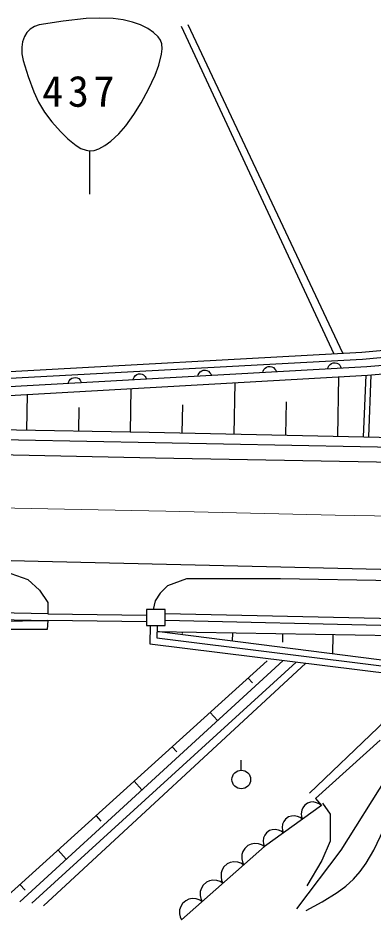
# Model space of a CAD drawing. Units: millimetres, scale not verified. Extents: x 40000 to 680000, y 20000 to 380000.
# Drawn here: x 230310 to 251286, y 263813 to 317018 of the extents above; entities that cross this region are included whole.
import ezdxf

# ---------------------------------------------------------------- set-up
doc = ezdxf.new("R2010")
doc.units = ezdxf.units.MM
doc.header["$LTSCALE"] = 1000
doc.linetypes.add('CHAIN', pattern=[18.5, 12, -1.5, 3.5, -1.5])
for name, color, linetype, lineweight in [('M-BGD', 7, 'Continuous', 25), ('M-BMK', 2, 'CHAIN', 13), ('M-STR-STRC', 7, 'Continuous', 25)]:
    doc.layers.add(name, color=color, linetype=linetype, lineweight=lineweight)
doc.styles.add('ＭＳ ゴシック', font='')
doc.styles.get('ＭＳ ゴシック').set_extended_font_data('MS Gothic')

msp = doc.modelspace()

# ---------------------------------------------------------------- linework, layer by layer
at = {"layer": 'M-BGD'}
for p, q in [((249454, 297241), (240344, 316610)), ((239921, 316533), (248915, 297212)), ((250581, 297302), (264113, 298565)), ((250610, 296903), (264107, 298163)), ((263651, 297523), (250874, 296451)), ((210086, 295091), (250581, 297302)), ((210108, 294691), (250610, 296903)), ((250909, 295953), (263174, 296981)), ((250874, 296451), (208780, 294061)), ((208309, 293533), (250909, 295953)), ((249149, 292346), (249217, 295854)), ((250676, 292317), (250827, 295946)), ((250976, 292311), (251128, 295971)), ((243043, 292464), (243101, 295507)), ((230830, 292701), (230870, 294813)), ((236936, 292583), (236986, 295160)), ((246096, 292405), (246134, 294371)), ((233883, 292642), (233910, 294049)), ((239989, 292523), (240022, 294210)), ((207930, 293143), (238033, 292588)), ((230342, 292124), (211514, 292452)), ((250483, 291725), (230342, 292124)), ((238033, 292588), (264274, 292025)), ((206234, 291748), (238411, 291079)), ((266708, 291397), (250483, 291725)), ((238411, 291079), (280573, 290293)), ((216591, 285330), (231498, 284982)), ((231498, 284982), (255447, 284425)), ((229890, 284259), (230877, 283889)), ((230877, 283889), (231577, 283272)), ((240229, 283939), (239126, 283531)), ((245785, 283939), (240229, 283939)), ((279450, 283367), (245785, 283939)), ((231577, 283272), (232070, 282532)), ((238677, 283082), (238391, 282632)), ((239126, 283531), (238677, 283082)), ((232070, 282532), (232070, 281874)), ((238391, 282632), (238268, 282121)), ((232070, 281874), (203828, 282403)), ((203828, 282003), (232063, 281474)), ((238988, 282121), (237877, 282121)), ((237877, 282121), (237877, 281175)), ((238988, 281175), (238988, 282121)), ((203952, 281230), (232063, 281474)), ((232063, 281474), (232026, 280951)), ((237872, 281392), (232063, 281474)), ((232070, 281874), (237877, 281792)), ((238979, 281493), (271284, 280763)), ((238988, 281892), (271293, 281163)), ((232026, 280951), (204563, 280868)), ((237877, 281175), (238988, 281175)), ((238104, 281175), (238069, 280101)), ((238504, 281162), (238481, 280453)), ((238481, 280453), (255169, 278384)), ((255258, 278680), (238493, 280829)), ((238493, 280829), (259243, 280482)), ((239975, 280804), (239973, 280705)), ((242939, 280755), (242931, 280260)), ((245904, 280705), (245896, 280210)), ((248868, 280655), (248849, 279501)), ((238069, 280101), (255119, 277987)), ((229302, 264887), (245000, 279096)), ((230410, 264873), (245933, 279126)), ((246707, 279030), (231126, 264811)), ((231811, 264655), (247263, 278961)), ((243879, 278081), (244128, 277805)), ((241636, 276051), (242066, 275576)), ((239394, 274021), (239660, 273726)), ((251654, 274417), (247842, 270986)), ((243467, 272656), (243467, 273247)), ((237151, 271991), (237610, 271484)), ((249360, 267930), (252040, 272213)), ((247842, 270986), (248188, 270570)), ((248188, 270570), (244827, 268145)), ((234908, 269962), (235192, 269648)), ((232666, 267932), (233154, 267393)), ((244827, 268145), (239941, 263813)), ((246737, 264463), (249360, 267930)), ((230423, 265902), (230724, 265569))]:
    msp.add_line(p, q, dxfattribs=at)
for points in [[(244734, 296103), (244761, 296196), (244804, 296277), (244875, 296369), (244960, 296422), (245053, 296455), (245176, 296462), (245272, 296440), (245362, 296397), (245445, 296313), (245498, 296238), (245533, 296148)], [(248561, 296320), (248588, 296414), (248631, 296494), (248702, 296586), (248787, 296639), (248879, 296673), (249003, 296680), (249099, 296657), (249189, 296614), (249272, 296531), (249324, 296456), (249360, 296365)], [(237081, 295668), (237107, 295762), (237151, 295842), (237222, 295934), (237307, 295987), (237399, 296021), (237523, 296028), (237619, 296005), (237709, 295962), (237792, 295879), (237844, 295804), (237879, 295713)], [(240907, 295885), (240934, 295979), (240978, 296060), (241049, 296152), (241134, 296205), (241226, 296238), (241350, 296245), (241445, 296222), (241536, 296179), (241619, 296096), (241671, 296021), (241706, 295931)], [(233254, 295451), (233281, 295544), (233324, 295625), (233395, 295717), (233480, 295770), (233573, 295803), (233696, 295810), (233792, 295788), (233882, 295745), (233965, 295661), (234018, 295586), (234053, 295496)], [(247290, 264379), (248231, 264884), (249125, 265432), (249625, 265804), (250081, 266217), (250474, 266664), (250822, 267154), (251274, 267932), (251681, 268753), (252396, 270254), (253158, 271717), (254067, 273310), (255025, 274868), (256775, 277535), (258548, 280190)], [(247495, 271298), (251515, 275145), (254184, 277952)], [(248188, 270570), (248053, 270669), (247907, 270730), (247709, 270774), (247537, 270752), (247375, 270699), (247202, 270574), (247100, 270437), (247026, 270281), (247005, 270079), (247020, 269923), (247068, 269762)], [(248258, 270709), (248708, 270051), (248708, 268457), (248223, 267313), (247322, 265823)], [(247068, 269762), (246933, 269860), (246787, 269921), (246589, 269965), (246417, 269944), (246255, 269891), (246081, 269765), (245980, 269628), (245905, 269472), (245885, 269270), (245899, 269114), (245947, 268953)], [(245947, 268953), (245812, 269052), (245666, 269112), (245468, 269157), (245296, 269135), (245134, 269082), (244961, 268957), (244859, 268820), (244785, 268664), (244764, 268462), (244779, 268306), (244827, 268145)], [(244827, 268145), (244657, 268244), (244478, 268299), (244239, 268327), (244040, 268282), (243856, 268200), (243667, 268032), (243564, 267859), (243494, 267667), (243494, 267427), (243530, 267245), (243605, 267062)], [(243605, 267062), (243435, 267162), (243256, 267216), (243018, 267244), (242819, 267199), (242634, 267117), (242445, 266949), (242342, 266776), (242273, 266584), (242273, 266344), (242308, 266162), (242384, 265979)], [(242384, 265979), (242213, 266079), (242035, 266133), (241796, 266161), (241597, 266116), (241413, 266034), (241223, 265866), (241120, 265693), (241051, 265501), (241051, 265261), (241086, 265079), (241162, 264896)], [(241162, 264896), (240992, 264996), (240813, 265050), (240575, 265078), (240375, 265033), (240191, 264951), (240002, 264783), (239899, 264610), (239829, 264418), (239830, 264178), (239865, 263997), (239941, 263813)]]:
    msp.add_lwpolyline(points, dxfattribs=at)
msp.add_circle((243467, 272099), 548, dxfattribs=at)
at = {"layer": 'M-BMK'}
msp.add_lwpolyline([(169116, 289207), (174104, 289091), (179103, 288977), (184092, 288867), (189090, 288763), (194078, 288665), (199077, 288573), (204066, 288487), (209063, 288404), (214051, 288326), (219048, 288255), (224038, 288192), (229037, 288123), (234025, 288035), (239022, 287926), (244008, 287809), (249005, 287697), (253992, 287602), (258988, 287529), (263605, 287478), (268232, 287433)], dxfattribs=at)
at = {"layer": 'M-STR-STRC'}
msp.add_line((234524, 309187), (234524, 306626), dxfattribs=at)
msp.add_lwpolyline([(234524, 309187), (234795, 309212), (235075, 309301), (235430, 309494), (235773, 309751), (236245, 310194), (236659, 310667), (237138, 311327), (237559, 312009), (237999, 312819), (238382, 313650), (238598, 314244), (238763, 314878), (238803, 315194), (238782, 315495), (238704, 315710), (238566, 315912), (238287, 316171), (237956, 316394), (237518, 316617), (237063, 316781), (236496, 316913), (235916, 316986), (235125, 317018), (234328, 316989), (232972, 316834), (231551, 316610), (231271, 316510), (231017, 316355), (230834, 316166), (230688, 315925), (230579, 315624), (230526, 315301), (230539, 314913), (230614, 314520), (230902, 313572), (231242, 312660), (231523, 312051), (231863, 311460), (232301, 310889), (232812, 310323), (233249, 309888), (233727, 309496), (234019, 309324), (234318, 309216), (234416, 309197)], close=True, dxfattribs=at)

# ---------------------------------------------------------------- texts
at = {"layer": 'M-STR-STRC', "insert": (231734, 311753), "char_height": 1833, "attachment_point": 7, "style": 'ＭＳ ゴシック'}
msp.add_mtext('\\T1.21;437', dxfattribs=at)

doc.saveas('drawing.dxf')
